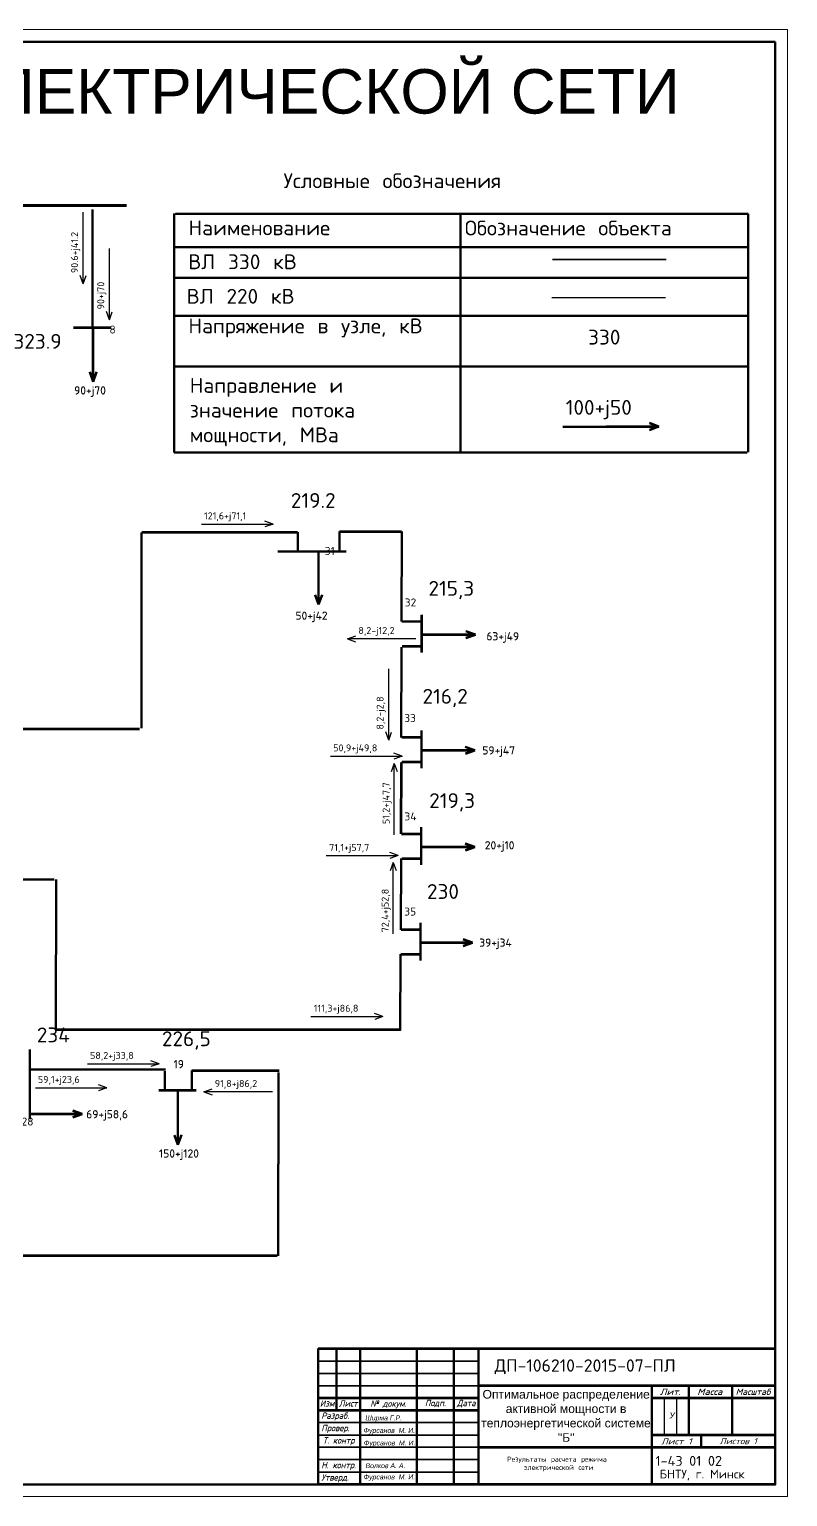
# Model space of a CAD drawing. Header units: millimetres. Extents: x 31864 to 38981, y -7739 to -6115.
# Drawn here: x 33307 to 33614, y -6709 to -6115 of the extents above; entities that cross this region are included whole.
import ezdxf

# ---------------------------------------------------------------- set-up
doc = ezdxf.new("R2010")
doc.units = ezdxf.units.MM
doc.layers.add('6', color=5, linetype='Continuous')
doc.layers.add('Рамка&Осн.надпись', color=7, linetype='Continuous')
doc.layers.add('ВЛ 220 кВ', color=30, linetype='Continuous', lineweight=40)
doc.layers.add('ВЛ 330 кВ', color=5, linetype='Continuous', lineweight=60)
doc.styles.get("Standard").update_dxf_attribs({"font": 'txt.shx', "height": 25})
doc.styles.add('Standart', font='txt.shx', dxfattribs={"width": 0.75, "height": 2.5})
doc.styles.add('STYLE1', font='romans.shx')

msp = doc.modelspace()

# ---------------------------------------------------------------- linework, layer by layer
at = {"lineweight": 9}
for p, q in [((33614.11, -6114.61), (32773.11, -6114.61)), ((33614.11, -6708.61), (33614.11, -6114.61)), ((32773.11, -6708.61), (33614.11, -6708.61))]:
    msp.add_line(p, q, dxfattribs=at)
at = {"lineweight": 100}
for p, q in [((33609.11, -6119.61), (32803.11, -6119.61)), ((33609.11, -6703.61), (33609.11, -6119.61)), ((33609.11, -6703.72), (33609.11, -6119.72)), ((33431.64, -6648.61), (33431.64, -6673.61)), ((33431.64, -6648.72), (33431.64, -6673.72)), ((33609.11, -6663.6), (33489.11, -6663.61)), ((33609.11, -6663.72), (33489.11, -6663.72)), ((33579.11, -6683.61), (33579.11, -6688.61)), ((33579.11, -6683.72), (33579.11, -6688.72)), ((33609.11, -6688.61), (33489.11, -6688.61)), ((33609.11, -6688.72), (33489.11, -6688.72)), ((32803.11, -6703.64), (33609.11, -6703.61)), ((32803.11, -6703.75), (33609.11, -6703.72))]:
    msp.add_line(p, q, dxfattribs=at)
at = {"color": 7, "lineweight": 140}
for p, q in [((32881.79, -6185.83), (33346.57, -6185.83)), ((33340.27, -6235.29), (33325.16, -6235.29))]:
    msp.add_line(p, q, dxfattribs=at)
at = {"color": 7, "lineweight": 200}
for p, q in [((32881.82, -6185.99), (33346.6, -6185.99)), ((33340.31, -6235.45), (33325.2, -6235.45))]:
    msp.add_line(p, q, dxfattribs=at)
at = {"color": 7, "lineweight": 30}
for p, q in [((33329.13, -6217.59), (33329.13, -6188.64)), ((33339.72, -6232.27), (33339.72, -6203.32)), ((33329.13, -6217.59), (33327.9, -6214.22)), ((33329.11, -6217.59), (33330.3, -6214.27)), ((33339.72, -6232.27), (33338.5, -6228.89)), ((33339.71, -6232.27), (33340.9, -6228.95)), ((33405.96, -6314.88), (33402.58, -6313.66)), ((33377, -6314.88), (33405.89, -6314.88)), ((33405.96, -6314.86), (33402.63, -6316.05)), ((33436.01, -6361.31), (33439.39, -6360.09)), ((33436.01, -6361.3), (33439.34, -6362.49)), ((33463.74, -6361.31), (33436.08, -6361.31)), ((33452.73, -6402.38), (33452.73, -6373.43)), ((33452.73, -6402.38), (33451.51, -6399)), ((33452.72, -6402.38), (33453.91, -6399.06)), ((33429.22, -6408.81), (33458.11, -6408.81)), ((33458.18, -6408.82), (33454.8, -6407.59)), ((33458.18, -6408.8), (33454.85, -6409.99)), ((33454.92, -6411.77), (33453.7, -6415.14)), ((33454.9, -6411.77), (33456.09, -6415.09)), ((33454.92, -6440.73), (33454.92, -6411.84)), ((33457.93, -6411.16), (33457.82, -6440.08)), ((33427.39, -6449.11), (33456.28, -6449.11)), ((33456.56, -6449.11), (33453.18, -6447.89)), ((33456.56, -6449.1), (33453.23, -6450.29)), ((33454.53, -6451.85), (33453.31, -6455.23)), ((33454.52, -6451.85), (33455.71, -6455.18)), ((33454.53, -6480.81), (33454.53, -6451.92)), ((33421.22, -6514.21), (33450.11, -6514.21)), ((33450.39, -6514.22), (33447.01, -6513)), ((33450.39, -6514.21), (33447.06, -6515.4)), ((33330.85, -6533.34), (33359.74, -6533.34)), ((33359.81, -6533.34), (33356.43, -6532.12)), ((33359.81, -6533.33), (33356.48, -6534.52)), ((33309.75, -6543.05), (33338.64, -6543.05)), ((33338.6, -6543.12), (33335.28, -6544.31)), ((33338.71, -6543.05), (33335.33, -6541.83)), ((33377.91, -6544.7), (33381.29, -6543.48)), ((33377.91, -6544.69), (33381.24, -6545.88)), ((33405.65, -6544.7), (33377.98, -6544.7))]:
    msp.add_line(p, q, dxfattribs=at)
at = {"color": 3, "lineweight": 200}
msp.add_line((33332.86, -6187.56), (33332.86, -6235.06), dxfattribs=at)
at = {"color": 7, "lineweight": 70}
for p, q in [((33333.07, -6235.69), (33333.07, -6257.09)), ((33333.11, -6235.86), (33333.11, -6257.25)), ((33333.09, -6257.09), (33331.73, -6253.28)), ((33333.13, -6257.26), (33331.76, -6253.44)), ((33333.08, -6257.09), (33334.48, -6253.22)), ((33333.11, -6257.26), (33334.51, -6253.38)), ((33523.22, -6275.47), (33562.06, -6275.47)), ((33540.67, -6275.35), (33562.06, -6275.35)), ((33562.07, -6275.35), (33558.19, -6273.95)), ((33562.07, -6275.47), (33558.19, -6274.06)), ((33562.07, -6275.33), (33558.25, -6276.7)), ((33562.07, -6275.45), (33558.25, -6276.82)), ((33424.34, -6325.97), (33424.34, -6347.37)), ((33424.34, -6326.09), (33424.34, -6347.49)), ((33424.37, -6347.37), (33423, -6343.56)), ((33424.36, -6347.49), (33423, -6343.67)), ((33424.34, -6347.49), (33425.75, -6343.61)), ((33424.35, -6347.37), (33425.75, -6343.5)), ((33466.39, -6359.7), (33487.79, -6359.7)), ((33466.4, -6359.59), (33487.79, -6359.59)), ((33487.8, -6359.58), (33483.92, -6358.18)), ((33487.8, -6359.7), (33483.92, -6358.3)), ((33487.8, -6359.56), (33483.98, -6360.93)), ((33487.8, -6359.68), (33483.98, -6361.05)), ((33466.15, -6406.53), (33487.55, -6406.53)), ((33466.16, -6406.41), (33487.55, -6406.41)), ((33487.56, -6406.41), (33483.68, -6405)), ((33487.55, -6406.52), (33483.68, -6405.12)), ((33487.56, -6406.39), (33483.74, -6407.75)), ((33487.55, -6406.5), (33483.74, -6407.87)), ((33487.59, -6445.69), (33483.71, -6444.29)), ((33487.59, -6445.57), (33483.72, -6444.17)), ((33466.19, -6445.58), (33487.59, -6445.58)), ((33466.19, -6445.69), (33487.58, -6445.69)), ((33487.59, -6445.55), (33483.77, -6446.92)), ((33487.59, -6445.67), (33483.77, -6447.04)), ((33465.68, -6484.41), (33486.66, -6484.41)), ((33465.69, -6484.29), (33486.66, -6484.29)), ((33486.67, -6484.29), (33482.79, -6482.88)), ((33486.66, -6484.4), (33482.79, -6483)), ((33486.67, -6484.27), (33482.85, -6485.63)), ((33486.66, -6484.39), (33482.85, -6485.75)), ((33367.43, -6544.18), (33367.43, -6566.15)), ((33367.43, -6544.64), (33367.43, -6566.03)), ((33307.35, -6553.64), (33328.75, -6553.64)), ((33307.35, -6553.76), (33328.75, -6553.76)), ((33328.75, -6553.76), (33324.87, -6552.36)), ((33328.75, -6553.64), (33324.88, -6552.24)), ((33328.75, -6553.62), (33324.93, -6554.99)), ((33328.75, -6553.74), (33324.93, -6555.11)), ((33367.45, -6566.04), (33366.08, -6562.22)), ((33367.45, -6566.16), (33366.08, -6562.34)), ((33367.43, -6566.04), (33368.83, -6562.16)), ((33367.43, -6566.16), (33368.83, -6562.28))]:
    msp.add_line(p, q, dxfattribs=at)
at = {"color": 7, "lineweight": 50}
for p, q in [((33352.76, -6318.26), (33352.76, -6397.36)), ((33415.87, -6318.16), (33352.78, -6318.16)), ((33415.95, -6318.18), (33415.95, -6326.06)), ((33432.84, -6317.92), (33457.9, -6317.92)), ((33432.85, -6317.92), (33432.85, -6325.95)), ((33458, -6317.89), (33457.89, -6354.27)), ((33458.07, -6354.27), (33465.95, -6354.27)), ((33457.93, -6364.72), (33457.82, -6401.1)), ((33458.18, -6364.33), (33466.06, -6364.33)), ((33351.92, -6397.83), (33189.13, -6397.83)), ((33458, -6401.1), (33465.88, -6401.1)), ((33457.79, -6411.75), (33457.68, -6440.26)), ((33458.11, -6411.16), (33465.99, -6411.16)), ((33457.85, -6440.26), (33465.73, -6440.26)), ((33457.79, -6450.32), (33457.68, -6478.99)), ((33457.96, -6450.32), (33465.84, -6450.32)), ((33215.32, -6458.67), (33317.42, -6458.72)), ((33318.19, -6458.81), (33318.08, -6519.47)), ((33457.72, -6478.98), (33465.44, -6478.98)), ((33457.49, -6489.04), (33457.38, -6519.76)), ((33457.67, -6489.04), (33465.55, -6489.04)), ((33318.15, -6519.49), (33457.42, -6519.54)), ((33307.59, -6535.59), (33362.37, -6535.64)), ((33362.19, -6536.32), (33362.19, -6544.19)), ((33373.06, -6536.06), (33373.06, -6543.94)), ((33373.06, -6536.07), (33408.34, -6536.12)), ((33408.09, -6536.96), (33407.98, -6610.97)), ((33219.25, -6610.98), (33407.57, -6611.03))]:
    msp.add_line(p, q, dxfattribs=at)
at = {"color": 1, "lineweight": 120}
for p, q in [((33352.76, -6318.37), (33352.76, -6397.48)), ((33415.87, -6318.28), (33352.78, -6318.28)), ((33415.95, -6318.3), (33415.95, -6325.53)), ((33432.84, -6318.04), (33457.9, -6318.04)), ((33432.85, -6318.04), (33432.85, -6325.53)), ((33458, -6318.01), (33457.89, -6354.39)), ((33458.06, -6354.39), (33465.94, -6354.39)), ((33457.93, -6364.83), (33457.82, -6401.22)), ((33458.17, -6364.45), (33466.05, -6364.45)), ((33351.92, -6397.94), (33189.13, -6397.94)), ((33457.99, -6401.22), (33465.87, -6401.22)), ((33457.93, -6411.27), (33457.82, -6440.2)), ((33458.1, -6411.27), (33465.98, -6411.27)), ((33457.85, -6440.38), (33465.73, -6440.38)), ((33457.79, -6450.44), (33457.68, -6479.11)), ((33457.96, -6450.44), (33465.84, -6450.44)), ((33215.32, -6458.78), (33317.42, -6458.84)), ((33318.19, -6458.93), (33318.08, -6519.59)), ((33457.72, -6479.1), (33465.43, -6479.1)), ((33457.49, -6489.15), (33457.38, -6519.88)), ((33457.67, -6489.15), (33465.54, -6489.15)), ((33318.15, -6519.6), (33457.42, -6519.66)), ((33307.59, -6535.7), (33362.37, -6535.75)), ((33362.18, -6536.43), (33362.18, -6543.79)), ((33373.06, -6536.18), (33373.06, -6544.06)), ((33373.06, -6536.19), (33408.34, -6536.24)), ((33408.08, -6537.08), (33407.97, -6611.09)), ((33220.11, -6611.09), (33407.56, -6611.15))]:
    msp.add_line(p, q, dxfattribs=at)
at = {"color": 7, "lineweight": 100}
for p, q in [((33435.46, -6325.93), (33407.86, -6325.93)), ((33466.06, -6366.71), (33466.06, -6351.61)), ((33465.99, -6413.54), (33465.99, -6398.43)), ((33465.84, -6452.7), (33465.84, -6437.6)), ((33465.55, -6491.42), (33465.55, -6476.31)), ((33307.48, -6527.59), (33307.48, -6555.67)), ((33374.85, -6544.07), (33359.74, -6544.07))]:
    msp.add_line(p, q, dxfattribs=at)
at = {"color": 7, "lineweight": 120}
for p, q in [((33435.46, -6326.05), (33407.86, -6326.05)), ((33466.05, -6366.83), (33466.05, -6351.72)), ((33465.98, -6413.65), (33465.98, -6398.55)), ((33465.84, -6452.82), (33465.84, -6437.71)), ((33465.54, -6491.54), (33465.54, -6476.43)), ((33307.48, -6527.7), (33307.48, -6555.79)), ((33374.85, -6544.18), (33359.74, -6544.18))]:
    msp.add_line(p, q, dxfattribs=at)
at = {"lineweight": 30}
for p, q in [((33424.11, -6663.61), (33489.11, -6663.61)), ((33424.11, -6663.72), (33489.11, -6663.72)), ((33564.11, -6668.6), (33564.11, -6683.61)), ((33564.11, -6668.72), (33564.11, -6683.72)), ((33569.11, -6668.6), (33569.11, -6683.61)), ((33569.11, -6668.72), (33569.11, -6683.72)), ((33489.11, -6688.61), (33424.11, -6688.61)), ((33489.11, -6688.72), (33424.11, -6688.72))]:
    msp.add_line(p, q, dxfattribs=at)
for p, q in [((33564.13, -6668.6), (33569.25, -6668.6)), ((33564.13, -6668.72), (33569.25, -6668.72))]:
    msp.add_line(p, q)
at = {"lineweight": 100}
for points in [[(33424.11, -6648.61), (33609.11, -6648.61), (33609.11, -6703.61), (33424.11, -6703.61), (33424.11, -6648.61)], [(33424.11, -6648.72), (33609.11, -6648.72), (33609.11, -6703.72), (33424.11, -6703.72), (33424.11, -6648.72)], [(33441.11, -6648.61), (33441.11, -6703.61)], [(33441.11, -6648.72), (33441.11, -6703.72)], [(33464.11, -6703.61), (33464.11, -6648.61)], [(33464.11, -6703.72), (33464.11, -6648.72)], [(33479.11, -6648.61), (33479.11, -6703.61)], [(33479.11, -6648.72), (33479.11, -6703.72)], [(33489.11, -6648.61), (33489.11, -6703.61)], [(33489.11, -6648.72), (33489.11, -6703.72)], [(33559.11, -6663.61), (33559.11, -6703.61)], [(33559.11, -6663.72), (33559.11, -6703.72)], [(33574.11, -6663.61), (33574.11, -6683.61)], [(33574.11, -6663.72), (33574.11, -6683.72)], [(33591.61, -6683.61), (33591.61, -6663.61)], [(33591.61, -6683.72), (33591.61, -6663.72)], [(33489.11, -6668.61), (33424.11, -6668.61)], [(33489.11, -6668.72), (33424.11, -6668.72)], [(33559.11, -6668.6), (33609.11, -6668.6)], [(33559.11, -6668.72), (33609.11, -6668.72)], [(33424.11, -6673.61), (33489.13, -6673.61)], [(33424.11, -6673.72), (33489.13, -6673.72)], [(33559.11, -6683.61), (33609.11, -6683.61)], [(33559.11, -6683.72), (33609.11, -6683.72)]]:
    msp.add_lwpolyline(points, dxfattribs=at)
at = {"lineweight": 30}
for points in [[(33424.11, -6653.61), (33489.11, -6653.61)], [(33424.11, -6653.72), (33489.11, -6653.72)], [(33424.11, -6658.61), (33489.11, -6658.61)], [(33424.11, -6658.72), (33489.11, -6658.72)], [(33489.11, -6678.61), (33424.11, -6678.61)], [(33489.11, -6678.72), (33424.11, -6678.72)], [(33424.11, -6683.61), (33489.11, -6683.61)], [(33424.11, -6683.72), (33489.11, -6683.72)], [(33489.11, -6693.61), (33424.11, -6693.61), (33424.11, -6698.61), (33489.11, -6698.61)], [(33489.11, -6693.72), (33424.11, -6693.72), (33424.11, -6698.72), (33489.11, -6698.72)]]:
    msp.add_lwpolyline(points, dxfattribs=at)
at = {"layer": 'ВЛ 220 кВ', "color": 1, "lineweight": 120, "ltscale": 0.003003, "const_width": 0.557}
msp.add_lwpolyline([(33518.67, -6223.23), (33564.74, -6223.23)], dxfattribs=at)
at = {"layer": 'ВЛ 330 кВ', "color": 3, "lineweight": 200, "ltscale": 0.003003, "const_width": 0.664}
msp.add_lwpolyline([(33518.92, -6207.81), (33564.99, -6207.81)], dxfattribs=at)
at = {"layer": 'Рамка&Осн.надпись', "lineweight": 60}
for p, q in [((33365.92, -6189.21), (33365.9, -6285.97)), ((33366.5, -6189.3), (33598.14, -6189.3)), ((33481.73, -6189.13), (33481.71, -6285.88)), ((33598.1, -6189.32), (33598.08, -6285.72)), ((33366.5, -6202.78), (33597.65, -6202.78)), ((33366.48, -6215.23), (33597.64, -6215.23)), ((33366.34, -6230.54), (33598.04, -6230.54)), ((33366.24, -6251.09), (33598.01, -6251.09)), ((33365.93, -6285.86), (33597.69, -6285.86))]:
    msp.add_line(p, q, dxfattribs=at)

# ---------------------------------------------------------------- texts
at = {"insert": (32856.64, -6130.72), "char_height": 18, "attachment_point": 1, "line_spacing_factor": 0.6, "style": 'Standart'}
msp.add_mtext_dynamic_manual_height_columns('{\\fArial|b0|i0|c204|p34;\\W1;РЕЗУЛЬТАТЫ РАСЧЕТА РЕЖИМА ЭЛЕКТРИЧЕСКОЙ СЕТИ }', width=720.8731, gutter_width=401.51, heights=[20.85], dxfattribs=at)
at = {"color": 0, "lineweight": 70, "char_height": 6, "attachment_point": 1}
for s, width, insert in [('Условные обозначения', 120.2255, (33410.16, -6172.9)), ('Наименование', 74.4611, (33371.71, -6191.96)), ('Обозначение объекта', 120.2255, (33483.5, -6192.04)), ('ВЛ 330 кВ', 74.4611, (33371.62, -6205.7)), ('ВЛ 220 кВ', 74.4611, (33370.98, -6219.67)), ('Напряжение в узле, кВ', 111.3927, (33371.67, -6231.65)), ('Направление и значение потока мощности, МВа', 111.3927, (33372.2, -6255.76))]:
    msp.add_mtext_dynamic_manual_height_columns(s, width=width, gutter_width=125, heights=[0], dxfattribs=dict(at, insert=insert))
at = {"color": 7, "lineweight": 30, "char_height": 2.823, "width": 21.5666, "attachment_point": 1, "rotation": 90}
for s, insert in [('90.6+j41.2', (33324.22, -6213.29)), ('90+j70', (33334.82, -6227.96)), ('8,2-j2,8', (33447.82, -6398.07)), ('51,2+j47,7', (33450.24, -6436.34)), ('72,4+j52,8', (33449.85, -6480.14))]:
    msp.add_mtext(s, dxfattribs=dict(at, insert=insert))
at = {"color": 7, "lineweight": 50, "char_height": 3.24, "width": 21.6809, "attachment_point": 1}
for s, insert in [('\\P8{\\H2.0833x; }', (33339.71, -6229.12)), ('\\P31{\\H2.0833x; }', (33426.82, -6318.76)), ('\\P32{\\H2.0833x; }', (33459.18, -6339.59)), ('\\P33{\\H2.0833x; }', (33458.99, -6386.37)), ('\\P34{\\H2.0833x; }', (33459.05, -6426.22)), ('\\P35{\\H2.0833x; }', (33458.98, -6464.72)), ('\\P19{\\H2.0833x; }', (33365.69, -6526.57)), ('\\P19{\\H2.0833x; }', (33365.69, -6526.45)), ('\\P28{\\H2.0833x; }', (33304.16, -6549.73))]:
    msp.add_mtext(s, dxfattribs=dict(at, insert=insert))
at = {"color": 0, "lineweight": 70, "char_height": 6, "width": 54.6, "attachment_point": 1}
for s, insert in [(' 330 ', (33528.21, -6236.22)), ('100+j50 ', (33524.32, -6264.65))]:
    msp.add_mtext(s, dxfattribs=dict(at, insert=insert))
at = {"color": 7, "lineweight": 100, "char_height": 3.24, "width": 40.5855, "attachment_point": 1}
for s, insert in [('\\P{\\H1.8519x;323.9\\H1.585x; }', (33300.88, -6232.52)), ('\\P{\\H1.8519x;219.2\\H1.585x; }', (33413.12, -6296.93)), ('\\P{\\H1.8519x;215,3\\H1.585x; }', (33468.79, -6332.52)), ('\\P{\\H1.8519x;216,2\\H1.585x; }', (33466.38, -6376.2)), ('\\P{\\H1.8519x;219,3\\H1.585x; }', (33469.09, -6418.43)), ('\\P{\\H1.8519x;230\\H1.585x; }', (33468.19, -6455.23)), ('\\P{\\H1.8519x;234\\H1.585x; }', (33310.35, -6513.27)), ('\\P{\\H1.8519x;226,5\\H1.585x; }', (33360.97, -6514.84))]:
    msp.add_mtext(s, dxfattribs=dict(at, insert=insert))
at = {"color": 7, "lineweight": 30, "attachment_point": 1}
for s, insert, char_height, width in [('90+j70', (33325.44, -6259.07), 3.24, 24.755), ('90+j70', (33325.44, -6259.19), 3.24, 24.755), ('90+j70', (33325.48, -6259.23), 3.24, 24.755), ('121,6+j71,1', (33378.02, -6310.14), 2.8227, 21.5666), ('50+j42', (33414.99, -6350.28), 3.24, 24.755), ('50+j42', (33414.99, -6350.39), 3.24, 24.755), ('8,2-j12,2', (33440.44, -6356.56), 2.823, 21.5666), ('63+j49', (33492.24, -6358.76), 3.24, 24.755), ('63+j49', (33492.24, -6358.64), 3.24, 24.755), ('50,9+j49,8', (33430.25, -6404.08), 2.823, 21.5666), ('59+j47', (33490.59, -6404.93), 3.24, 24.755), ('59+j47', (33490.59, -6404.81), 3.24, 24.755), ('71,1+j57,7', (33428.63, -6444.37), 2.823, 21.5666), ('20+j10', (33491.59, -6443.24), 3.24, 24.755), ('20+j10', (33491.59, -6443.36), 3.24, 24.755), ('39+j34', (33489.34, -6482.65), 3.24, 24.755), ('39+j34', (33489.34, -6482.76), 3.24, 24.755), ('111,3+j86,8', (33422.45, -6509.48), 2.8227, 21.5666), ('58,2+j33,8', (33331.88, -6528.6), 2.823, 21.5666), ('59,1+j23,6', (33310.78, -6538.32), 2.823, 21.5666), ('91,8+j86,2', (33382.34, -6539.95), 2.823, 21.5666), ('150+j120', (33359.8, -6568.01), 3.24, 24.755), ('150+j120', (33359.8, -6568.13), 3.24, 24.755)]:
    msp.add_mtext(s, dxfattribs=dict(at, insert=insert, char_height=char_height, width=width))
at = {"color": 7, "lineweight": 70, "char_height": 3.24, "width": 24.755, "attachment_point": 1}
for insert in [(33330.34, -6552.13), (33330.33, -6552.24)]:
    msp.add_mtext('69+j58,6', dxfattribs=dict(at, insert=insert))
at = {"color": 7, "linetype": 'Continuous', "char_height": 2.5}
for s, insert, width, attachment_point in [('{\\fISOCPEUR|b0|i1|c204|p34;Изм.}', (33424.87, -6670.83), 6.6191, 4), ('{\\fISOCPEUR|b0|i1|c204|p34;Изм.}', (33424.87, -6670.95), 6.6191, 4), ('{\\fISOCPEUR|b0|i1|c204|p34;Лист}', (33436.34, -6670.83), 10, 5), ('{\\fISOCPEUR|b0|i1|c204|p34;Лист}', (33436.34, -6670.95), 10, 5), ('{\\fISOCPEUR|b0|i1|c204|p34;№ докум\\fISOCPEUR|b0|i1|c0|p34;.}', (33452.61, -6671.21), 23, 5), ('{\\fISOCPEUR|b0|i1|c204|p34;№ докум\\fISOCPEUR|b0|i1|c0|p34;.}', (33452.61, -6671.32), 23, 5), ('{\\fISOCPEUR|b0|i1|c204|p34;Подп.}', (33471.61, -6670.95), 15, 5), ('{\\fISOCPEUR|b0|i1|c204|p34;Подп.}', (33471.61, -6670.83), 15, 5), ('{\\fISOCPEUR|b0|i1|c204|p34;Дата}', (33484.11, -6670.91), 10, 5), ('{\\fISOCPEUR|b0|i1|c204|p34;Дата}', (33484.11, -6671.02), 10, 5), ('{\\fISOCPEUR|b0|i1|c204|p34;\\W1.2;Лит.}', (33566.61, -6666.22), 15, 5), ('{\\fISOCPEUR|b0|i1|c204|p34;\\W1.2;Лит.}', (33566.61, -6666.11), 15, 5), ('{\\fISOCPEUR|b0|i1|c204|p34;\\W1.2;Масса}', (33582.61, -6666.11), 17, 5), ('{\\fISOCPEUR|b0|i1|c204|p34;\\W1.2;Масса}', (33582.61, -6666.22), 17, 5), ('{\\fISOCPEUR|b0|i1|c204|p34;\\W1.1;Масштаб}', (33600.11, -6666.11), 18, 5), ('{\\fISOCPEUR|b0|i1|c204|p34;\\W1.1;Масштаб}', (33600.11, -6666.22), 18, 5), ('{\\fISOCPEUR|b0|i1|c204|p34;Разраб.}', (33425.45, -6676.11), 16.6191, 4), ('{\\fISOCPEUR|b0|i1|c204|p34;Разраб.}', (33425.45, -6676.22), 16.6191, 4), ('{\\fArial|b0|i1|c204|p34;У}', (33566.26, -6674.41), 16.4217, 1), ('{\\fISOCPEUR|b0|i1|c204|p34;Провер.}', (33425.45, -6681.11), 16.6191, 4), ('{\\fISOCPEUR|b0|i1|c204|p34;Провер.}', (33425.45, -6681.22), 16.6191, 4), ('{\\fISOCPEUR|b0|i1|c204|p34;Т. контр}', (33426.05, -6686.11), 16.0186, 4), ('{\\fISOCPEUR|b0|i1|c204|p34;Т. контр}', (33426.05, -6686.22), 16.0186, 4), ('{\\fISOCPEUR|b0|i1|c204|p34;\\W1.2;Лист 1 \\W1;  }', (33569.11, -6686.22), 20, 5), ('{\\fISOCPEUR|b0|i1|c204|p34;\\W1.1;Листов 1    }', (33594.11, -6686.11), 30, 5), ('{\\fISOCPEUR|b0|i1|c204|p34;Утверд.}', (33425.45, -6701.11), 16.6191, 4), ('{\\fISOCPEUR|b0|i1|c204|p34;Утверд.}', (33425.45, -6701.22), 16.6191, 4), ('{\\fISOCPEUR|b0|i1|c204|p34;Н. контр.}', (33425.45, -6696.11), 16.6191, 4), ('{\\fISOCPEUR|b0|i1|c204|p34;Н. контр.}', (33425.45, -6696.22), 16.6191, 4)]:
    msp.add_mtext(s, dxfattribs=dict(at, insert=insert, width=width, attachment_point=attachment_point))
at = {"style": 'Standart'}
for s, width, heights, insert, char_height, attachment_point in [('\\pi0.49831;{\\fArial|b0|i0|c204|p34;\\W1;Оптимальное распределение \\P\\pi9.8798;активной мощности в \\P\\pi-0.044839;теплоэнергетической системе \\P\\pi30.998;"Б"}', 68.2224, [22.93], (33490.18, -6686.41), 3.5, 7), ('\\pi6.3694;{\\W1;Результаты расчета режима \\P\\pi13.203;электрической сети}', 61.4055, [0], (33494.24, -6692.44), 2, 1)]:
    msp.add_mtext_dynamic_manual_height_columns(s, width=width, gutter_width=12.5, heights=heights, dxfattribs=dict(at, insert=insert, char_height=char_height, attachment_point=attachment_point))
at = {"linetype": 'Continuous', "char_height": 2, "attachment_point": 1}
for s, insert, width in [('{\\fArial|b0|i1|c204|p34;Ширма Г.Р.}', (33443.27, -6675.74), 19.7662), ('{\\fArial|b0|i1|c204|p34;Фурсанов  М. И.}', (33442.52, -6680.8), 23.7688), ('{\\fArial|b0|i1|c204|p34;Фурсанов  М. И.}', (33442.65, -6685.88), 23.7688), ('{\\fArial|b0|i1|c204|p34;Фурсанов  М. И.}', (33442.54, -6699.62), 23.7688), ('{\\fArial|b0|i1|c204|p34;Волков А. А.}', (33443.33, -6695.06), 23.7688)]:
    msp.add_mtext(s, dxfattribs=dict(at, insert=insert, width=width))
at = {"layer": '6', "color": 0, "style": 'STYLE1'}
for s, height, p in [('ДП-106210-2015-07-ПЛ', 5, (33495.54, -6658.02)), ('  1-43 01 02', 4, (33555.33, -6696.13)), ('БНТУ, г. Минск', 3.5, (33562.33, -6701.23))]:
    msp.add_text(s, height=height, dxfattribs=at).set_placement(p)

doc.saveas('drawing.dxf')
